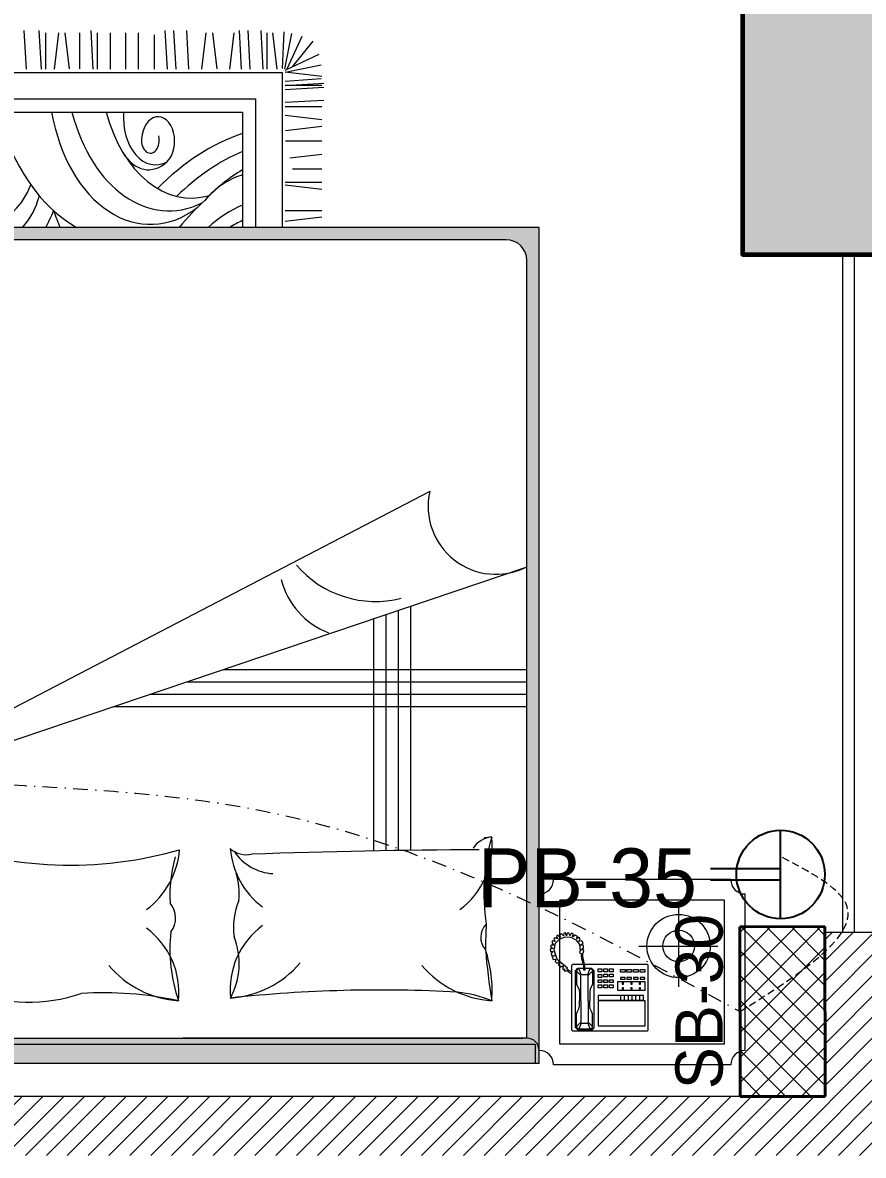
# Model space of a CAD drawing. Header units: inches. Extents: x 109699 to 44449955, y -10987 to 15824140.
# Drawn here: x 199350 to 199421.3, y -3763.8 to -3667.8 of the extents above; entities that cross this region are included whole.
import ezdxf

# ---------------------------------------------------------------- set-up
doc = ezdxf.new("R2010")
doc.units = ezdxf.units.IN
doc.header["$LTSCALE"] = 5
doc.header["$MEASUREMENT"] = 0
doc.linetypes.add('DASHDOT', pattern=[1, 0.5, -0.25, 0, -0.25])
doc.linetypes.add('DASHED2', pattern=[0.375, 0.25, -0.125])
doc.layers.get('0').update_dxf_attribs({"color": 123})
for name, color, linetype, lineweight in [('@NORMAL', 7, 'Continuous', 5), ('AC In', 244, 'DASHED2', 30), ('cloumn', 253, 'Continuous', 60), ('E-Con-Point', 5, 'DASHED2', 13), ('E-PB-Socket-5A', 203, 'Continuous', 13), ('E-SB-Switch-Board', 106, 'Continuous', 18), ('glass', 140, 'Continuous', 18), ('ha', 252, 'Continuous', 5), ('SB', 1, 'DASHDOT', 20), ('WALL-1', 8, 'Continuous', 9)]:
    doc.layers.add(name, color=color, linetype=linetype, lineweight=lineweight)
doc.layers.add('FURNITUR', color=7, linetype='Continuous', lineweight=5, true_color=0xe8e8e8)
doc.styles.get("Standard").update_dxf_attribs({"font": 'times.ttf'})

# ---------------------------------------------------------------- blocks, each defined once
blk = doc.blocks.new('coloumn-01')
at = {"layer": 'ha'}
h = blk.add_hatch(dxfattribs=at)
h.set_pattern_fill('AR-CONC', color=256, scale=0.5)
h.set_pattern_definition([(49.99999999999999, (0, 0), (3.586300913003767, -0.3137606749129755), [0.375, -4.125]), (355, (0, 0), (-0.693756668065, 3.760960668500059), [0.3, -3.3]), (100.45144446, (0.298858405, -0.02614672), (2.89254423363556, 3.447199954843147), [0.3187009599999999, -3.505710559999999]), (46.18420000000001, (0, 1), (5.336206653357862, -0.8275964039653827), [0.5625, -6.1875]), (96.63563549, (0.444683725, 0.931033465), (4.673309728371142, 4.870593003872752), [0.47805171, -5.258568799999999]), (351.1841639899999, (0, 1), (4.673309725273866, 4.870593001349951), [0.45, -4.950000005]), (21, (0.5, 0.75), (2.984535260592308, -2.013094453326694), [0.375, -4.125]), (326.0000000000001, (0.5, 0.75), (1.216576659607909, 3.625750225234265), [0.3, -3.3]), (71.45144474, (0.74871127, 0.58224213), (4.201111883649856, 1.612655764031769), [0.31870095, -3.50571056]), (37.50000000000001, (0, 0), (0.06079927658645334, 1.664469269156557), [0, -3.26, 0, -3.35, 0, -3.3125]), (7.499999999999999, (0, 0), (1.315347687210743, 1.972058559411801), [0, -1.91, 0, -3.185, 0, -1.2625]), (327.5, (-1.115, 0), (2.669112180862045, -0.1127743586718988), [0, -1.25, 0, -3.9, 0, -5.175]), (317.5, (-1.615, 0), (2.915930846711931, 0.5005249116615886), [0, -1.625, 0, -2.59, 0, -3.675])])
h.paths.add_polyline_path([(32128.44739975178, -2546319.049243456), (32092.44739975178, -2546319.049243456), (32092.44739975178, -2546331.049243456), (32128.44739975178, -2546331.049243456)])
h.paths.add_polyline_path([(32128.44739975189, -2546617.132962178), (32098.44739975189, -2546617.132962178), (32098.44739975189, -2546629.132962178), (32128.44739975189, -2546629.132962178)])
h.paths.add_polyline_path([(31978.51966727065, -2546605.132962178), (31966.51966727065, -2546605.132962178), (31966.51966727065, -2546635.132962178), (31978.51966727065, -2546635.132962178)])
h.paths.add_polyline_path([(31821.20333333506, -2546605.132962178), (31809.20333333506, -2546605.132962178), (31809.20333333506, -2546635.132962178), (31821.20333333506, -2546635.132962178)])
h.paths.add_polyline_path([(31689.20328743063, -2546611.133238418), (31677.20328743063, -2546611.133238418), (31677.20328743063, -2546635.133238418), (31689.20328743063, -2546635.133238418)])
h.paths.add_polyline_path([(31417.20347832461, -2546611.132962178), (31405.20347832461, -2546611.132962178), (31405.20347832461, -2546635.132962178), (31417.20347832461, -2546635.132962178)])
h.paths.add_polyline_path([(31435.20347912709, -2546415.348983645), (31405.20347912709, -2546415.348983645), (31405.20347912709, -2546427.348983645), (31435.20347912709, -2546427.348983645)])
h.paths.add_polyline_path([(31633.74647668525, -2546415.348983645), (31603.74647668525, -2546415.348983645), (31603.74647668525, -2546427.348983645), (31633.74647668525, -2546427.348983645)])
h.paths.add_polyline_path([(31821.20245073218, -2546319.049243455), (31809.20245073218, -2546319.049243455), (31809.20245073218, -2546349.049243455), (31821.20245073218, -2546349.049243455)])
h.paths.add_polyline_path([(31996.51966727068, -2546319.049243455), (31966.51966727068, -2546319.049243455), (31966.51966727068, -2546331.049243455), (31996.51966727068, -2546331.049243455)])
h.paths.add_polyline_path([(31581.74648750067, -2546291.049243452), (31541.74648750067, -2546291.049243452), (31541.74648750067, -2546301.049243452), (31581.74648750067, -2546301.049243452)])
h.paths.add_polyline_path([(31485.74647668505, -2546261.049243452), (31475.74647668505, -2546261.049243452), (31475.74647668505, -2546301.049243452), (31485.74647668505, -2546301.049243452)])
h.paths.add_polyline_path([(31581.74648750064, -2546206.049278549), (31521.74648750064, -2546206.049278549), (31521.74648750064, -2546216.049243455), (31581.74648750064, -2546216.049243455)])
h.paths.add_polyline_path([(31435.20347595899, -2546206.049243455), (31405.20347595899, -2546206.049243455), (31405.20347595899, -2546218.049243455), (31435.20347595899, -2546218.049243455)])
h.paths.add_polyline_path([(31435.20347912709, -2546094.049243455), (31405.20347912709, -2546094.049243455), (31405.20347912709, -2546106.049243455), (31435.20347912709, -2546106.049243455)])
h.paths.add_polyline_path([(31583.74647668522, -2546094.049243455), (31547.74647668522, -2546094.049243455), (31547.74647668522, -2546106.049243455), (31583.74647668522, -2546106.049243455)])
h.paths.add_polyline_path([(31775.41359277777, -2546094.049243455), (31763.41359277777, -2546094.049243455), (31763.41359277777, -2546124.049243455), (31775.41359277777, -2546124.049243455)])
h.paths.add_polyline_path([(32059.80123907101, -2546094.049243455), (32047.80123907101, -2546094.049243455), (32047.80123907101, -2546124.049243455), (32059.80123907101, -2546124.049243455)])
h.paths.add_polyline_path([(32058.06771510976, -2545913.633020405), (32028.06771510976, -2545913.633020405), (32028.06771510976, -2545925.633020405), (32058.06771510976, -2545925.633020405)])
h.paths.add_polyline_path([(32048.06771510973, -2545722.712815279), (32036.06771510973, -2545722.712815279), (32036.06771510973, -2545746.712815279), (32048.06771510973, -2545746.712815279)])
h.paths.add_polyline_path([(31799.41359277774, -2545913.633020405), (31763.41359277774, -2545913.633020405), (31763.41359277774, -2545925.633020405), (31799.41359277774, -2545925.633020405)])
h.paths.add_polyline_path([(31591.53986684192, -2545945.049243456), (31561.31223659915, -2545945.049243456), (31561.31223659915, -2545957.049243456), (31591.53986684192, -2545957.049243456)])
h.paths.add_polyline_path([(31435.20347912709, -2545945.049243456), (31405.20347912709, -2545945.049243456), (31405.20347912709, -2545957.049243456), (31435.20347912709, -2545957.049243456)])
h.paths.add_polyline_path([(31429.2035252499, -2545715.383477275), (31405.2035252499, -2545715.383477275), (31405.2035252499, -2545727.383477275), (31429.2035252499, -2545727.383477275)])
h.paths.add_polyline_path([(31605.53986684192, -2545715.383237123), (31581.53986684192, -2545715.383237123), (31581.53986684192, -2545727.383237123), (31605.53986684192, -2545727.383237123)])
h.paths.add_polyline_path([(31775.41359277774, -2545711.610186095), (31763.41359277774, -2545711.610186095), (31763.41359277774, -2545735.610186095), (31775.41359277774, -2545735.610186095)])
at = {"layer": 'cloumn', "elevation": -16.60275421580149}
blk.add_lwpolyline([(32059.80123907101, -2546124.049243455), (32059.80123907101, -2546094.049243455), (32047.80123907101, -2546094.049243455), (32047.80123907101, -2546124.049243455)], close=True, dxfattribs=at)
blk = doc.blocks.new('vfdcx')
at = {"layer": 'FURNITUR', "lineweight": 0}
for points in [[(104135.0060097724, -19120.26887350804), (104970.0060097716, -19120.26887350804, 0.4142137440382407), (105000.0060097716, -19090.26885490074), (105000.0060097704, -19090.26887350193), (105000.0060097704, -19058.46706700833), (104983.8676956173, -19058.46706700833), (104983.8676956173, -19105.34206700833), (103280.0060097765, -19105.34206700833), (103280.0060097765, -19058.46706700833), (103270.0060097745, -19058.46706700833), (103270.0060097745, -19090.26887350193, 0.4142145040311273), (103300.0061062251, -19120.26887350178), (103300.0060097733, -19120.26887350804)], [(103280.0060097765, -19058.46706700833), (103280.0060097765, -19105.34206700833), (104983.8676956173, -19105.34206700833), (104983.8676956173, -19058.46706700833)]]:
    blk.add_hatch(color=256, dxfattribs=at).paths.add_polyline_path(points)
at = {"layer": 'FURNITUR'}
blk.add_hatch(color=256, dxfattribs=at).paths.add_polyline_path([(103350.0060097762, -21058.46706700833, -0.4142135623901436), (103300.0060097733, -21008.46706700833), (103300.0060097733, -19120.26887350193, -0.4142135623730951), (103270.0060097733, -19090.26887350193), (103270.0060097733, -19470.26887349553), (103270.0060097745, -21088.46706700716), (105000.0060097704, -21088.46706700716), (105000.0060097704, -19470.94256263169, 5.403727467161091e-05), (104999.998444552, -19470.94256181408), (104999.998444552, -19090.94256181307, -0.4076509114471731), (104970.0060097716, -19120.26887350193), (104970.0060097716, -19700.18891725242), (104974.8149614137, -19698.56576437598), (104970.0060097716, -19701.06727675785), (104970.0060097716, -21008.46706700542, -0.4142135623901436), (104920.0060097716, -21058.46706700833)])
for p, q in [((102805.0060097768, -19055.26887350193), (103235.0060097771, -19055.26887350193)), ((103270.0060097745, -19058.46706700833), (103270.0060097745, -21088.46706700716)), ((103280.0060097765, -19105.34206700833), (103280.0060097765, -19058.46706700833)), ((102770.0060097733, -19090.26887349815), (102770.0060097733, -19470.26887349553)), ((102820.0060097762, -19105.26887349757), (103220.0060097777, -19105.26887349757)), ((102820.0060097762, -19105.26887349757), (102820.0060097762, -19455.26887349611)), ((103220.0060097777, -19105.26887349757), (103220.0060097777, -19455.26887349611)), ((103270.0060097733, -19090.26887349815), (103270.0060097733, -19470.26887349553)), ((103007.7345300189, -19137.32844558895), (103005.4485300235, -19139.61444559159)), ((103007.7345300189, -19137.32844558895), (103188.3285300238, -19137.32844558895)), ((103188.3285300238, -19137.32844558895), (103190.6145300192, -19139.61444559159)), ((103300.0060097733, -19120.26887350804), (103300.0060097733, -21008.46706700542)), ((104970.0060097716, -19120.26887350804), (104135.0060097724, -19120.26887350804)), ((103005.4485300235, -19139.61444559159), (103005.4485300235, -19297.34844559194)), ((103012.3065300242, -19149.90144558893), (103012.3065300242, -19210.48044559344)), ((103126.606530018, -19149.90144558893), (103012.3065300242, -19149.90144558893)), ((103126.606530018, -19210.48044559344), (103126.606530018, -19149.90144558893)), ((103136.8935300226, -19146.47244559224), (103141.4655300206, -19140.75744559291)), ((103136.8935300226, -19284.77544559196), (103136.8935300226, -19146.47244559224)), ((103141.4655300206, -19144.1864455896), (103140.3225300193, -19148.75844558761)), ((103140.3225300193, -19148.75844558761), (103140.3225300193, -19179.61944558688)), ((103140.3225300193, -19148.75844558761), (103150.6095300239, -19159.04544559222)), ((103141.4655300206, -19140.75744559291), (103175.7555300238, -19140.75744559291)), ((103146.0375300186, -19141.90044558696), (103141.4655300206, -19144.1864455896)), ((103146.0375300186, -19141.90044558696), (103173.4695300212, -19141.90044558696)), ((103151.7525300179, -19156.75944558957), (103146.0375300186, -19141.90044558696)), ((103150.6095300239, -19159.04544559222), (103151.7525300179, -19156.75944558957)), ((103150.6095300239, -19210.48044559344), (103150.6095300239, -19159.04544559222)), ((103167.7545300219, -19156.75944558957), (103151.7525300179, -19156.75944558957)), ((103167.7545300219, -19156.75944558957), (103173.4695300212, -19141.90044558696)), ((103168.8975300232, -19159.04544559222), (103167.7545300219, -19156.75944558957)), ((103179.1845300205, -19148.75844558761), (103168.8975300232, -19159.04544559222)), ((103168.8975300232, -19210.48044559344), (103168.8975300232, -19159.04544559222)), ((103173.4695300212, -19141.90044558696), (103178.0415300192, -19144.1864455896)), ((103175.7555300238, -19140.75744559291), (103181.4705300232, -19146.47244559224)), ((103178.0415300192, -19144.1864455896), (103179.1845300205, -19148.75844558761)), ((103179.1845300205, -19148.75844558761), (103179.1845300205, -19179.61944558688)), ((103181.4705300232, -19146.47244559224), (103181.4705300232, -19283.63244559064)), ((103190.6145300192, -19139.61444559159), (103190.6145300192, -19297.34844559194)), ((103140.3225300193, -19179.61944558688), (103142.6085300219, -19185.33444559349)), ((103142.6085300219, -19185.33444559349), (103146.0375300186, -19191.04944559281)), ((103146.0375300186, -19191.04944559281), (103147.1805300199, -19199.05044558751)), ((103173.4695300212, -19191.04944559281), (103172.3265300199, -19199.05044558751)), ((103176.8985300179, -19185.33444559349), (103173.4695300212, -19191.04944559281)), ((103179.1845300205, -19179.61944558688), (103176.8985300179, -19185.33444559349)), ((103012.3065300242, -19210.48044559344), (103126.606530018, -19210.48044559344)), ((103016.8785300222, -19212.7664455888), (103016.8785300222, -19224.19644558745)), ((103126.606530018, -19212.7664455888), (103016.8785300222, -19212.7664455888)), ((103026.0225300182, -19212.7664455888), (103026.0225300182, -19224.19644558745)), ((103035.1665300215, -19212.7664455888), (103035.1665300215, -19224.19644558745)), ((103044.3105300175, -19212.7664455888), (103044.3105300175, -19224.19644558745)), ((103053.4545300208, -19212.7664455888), (103053.4545300208, -19224.19644558745)), ((103062.5985300241, -19212.7664455888), (103062.5985300241, -19224.19644558745)), ((103071.7425300201, -19212.7664455888), (103071.7425300201, -19224.19644558745)), ((103126.606530018, -19224.19644558745), (103126.606530018, -19212.7664455888)), ((103147.1805300199, -19199.05044558751), (103147.1805300199, -19210.48044559344)), ((103147.1805300199, -19232.19744558942), (103147.1805300199, -19210.48044559344)), ((103150.6095300239, -19210.48044559344), (103150.6095300239, -19272.20244559199)), ((103168.8975300232, -19210.48044559344), (103168.8975300232, -19272.20244559199)), ((103172.3265300199, -19199.05044558751), (103172.3265300199, -19210.48044559344)), ((103172.3265300199, -19232.19744558942), (103172.3265300199, -19210.48044559344)), ((102931.4553847567, -19442.73764256576), (102931.4553847567, -19244.61869142207)), ((103012.3065300242, -19236.76944558743), (103012.3065300242, -19257.34344558937)), ((103079.7435300221, -19236.76944558743), (103012.3065300242, -19236.76944558743)), ((103016.8785300222, -19224.19644558745), (103126.606530018, -19224.19644558745)), ((103023.7365300228, -19239.05544559007), (103023.7365300228, -19242.48444558676)), ((103027.1655300195, -19239.05544559007), (103023.7365300228, -19239.05544559007)), ((103023.7365300228, -19242.48444558676), (103027.1655300195, -19242.48444558676)), ((103027.1655300195, -19242.48444558676), (103027.1655300195, -19239.05544559007)), ((103047.7395300215, -19239.05544559007), (103044.3105300175, -19239.05544559007)), ((103044.3105300175, -19239.05544559007), (103044.3105300175, -19242.48444558676)), ((103044.3105300175, -19242.48444558676), (103047.7395300215, -19242.48444558676)), ((103047.7395300215, -19242.48444558676), (103047.7395300215, -19239.05544559007)), ((103068.3135300234, -19239.05544559007), (103064.8845300194, -19239.05544559007)), ((103064.8845300194, -19239.05544559007), (103064.8845300194, -19242.48444558676)), ((103064.8845300194, -19242.48444558676), (103068.3135300234, -19242.48444558676)), ((103068.3135300234, -19242.48444558676), (103068.3135300234, -19239.05544559007)), ((103079.7435300221, -19257.34344558937), (103079.7435300221, -19236.76944558743)), ((103090.0305300194, -19249.3424455874), (103090.0305300194, -19242.48444558676)), ((103090.0305300194, -19242.48444558676), (103099.1745300227, -19242.48444558676)), ((103099.1745300227, -19242.48444558676), (103099.1745300227, -19249.3424455874)), ((103103.7465300207, -19242.48444558676), (103112.890530024, -19242.48444558676)), ((103103.7465300207, -19249.3424455874), (103103.7465300207, -19242.48444558676)), ((103112.890530024, -19242.48444558676), (103112.890530024, -19249.3424455874)), ((103117.462530022, -19249.3424455874), (103117.462530022, -19242.48444558676)), ((103117.462530022, -19242.48444558676), (103126.606530018, -19242.48444558676)), ((103126.606530018, -19242.48444558676), (103126.606530018, -19249.3424455874)), ((103140.3225300193, -19251.62844559005), (103142.6085300219, -19245.91344559072)), ((103142.6085300219, -19245.91344559072), (103146.0375300186, -19240.19844559139)), ((103146.0375300186, -19240.19844559139), (103147.1805300199, -19232.19744558942)), ((103173.4695300212, -19240.19844559139), (103172.3265300199, -19232.19744558942)), ((103176.8985300179, -19245.91344559072), (103173.4695300212, -19240.19844559139)), ((103179.1845300205, -19251.62844559005), (103176.8985300179, -19245.91344559072)), ((103012.3065300242, -19257.34344558937), (103079.7435300221, -19257.34344558937)), ((103013.4495300182, -19263.0584455887), (103013.4495300182, -19267.63044558671)), ((103024.8795300241, -19263.0584455887), (103013.4495300182, -19263.0584455887)), ((103013.4495300182, -19267.63044558671), (103024.8795300241, -19267.63044558671)), ((103023.7365300228, -19251.62844559005), (103023.7365300228, -19255.05744558673)), ((103027.1655300195, -19251.62844559005), (103023.7365300228, -19251.62844559005)), ((103023.7365300228, -19255.05744558673), (103027.1655300195, -19255.05744558673)), ((103024.8795300241, -19267.63044558671), (103024.8795300241, -19263.0584455887)), ((103027.1655300195, -19255.05744558673), (103027.1655300195, -19251.62844559005)), ((103029.4515300222, -19263.0584455887), (103029.4515300222, -19267.63044558671)), ((103040.8815300208, -19263.0584455887), (103029.4515300222, -19263.0584455887)), ((103029.4515300222, -19267.63044558671), (103040.8815300208, -19267.63044558671)), ((103040.8815300208, -19267.63044558671), (103040.8815300208, -19263.0584455887)), ((103047.7395300215, -19251.62844559005), (103044.3105300175, -19251.62844559005)), ((103044.3105300175, -19251.62844559005), (103044.3105300175, -19255.05744558673)), ((103044.3105300175, -19255.05744558673), (103047.7395300215, -19255.05744558673)), ((103045.4535300188, -19263.0584455887), (103045.4535300188, -19267.63044558671)), ((103056.8835300175, -19263.0584455887), (103045.4535300188, -19263.0584455887)), ((103045.4535300188, -19267.63044558671), (103056.8835300175, -19267.63044558671)), ((103047.7395300215, -19255.05744558673), (103047.7395300215, -19251.62844559005)), ((103056.8835300175, -19267.63044558671), (103056.8835300175, -19263.0584455887)), ((103072.8855300214, -19263.0584455887), (103061.4555300228, -19263.0584455887)), ((103061.4555300228, -19263.0584455887), (103061.4555300228, -19267.63044558671)), ((103061.4555300228, -19267.63044558671), (103072.8855300214, -19267.63044558671)), ((103068.3135300234, -19251.62844559005), (103064.8845300194, -19251.62844559005)), ((103064.8845300194, -19251.62844559005), (103064.8845300194, -19255.05744558673)), ((103064.8845300194, -19255.05744558673), (103068.3135300234, -19255.05744558673)), ((103068.3135300234, -19255.05744558673), (103068.3135300234, -19251.62844559005)), ((103072.8855300214, -19267.63044558671), (103072.8855300214, -19263.0584455887)), ((103099.1745300227, -19249.3424455874), (103090.0305300194, -19249.3424455874)), ((103090.0305300194, -19261.91544558738), (103090.0305300194, -19255.05744558673)), ((103090.0305300194, -19255.05744558673), (103099.1745300227, -19255.05744558673)), ((103099.1745300227, -19261.91544558738), (103090.0305300194, -19261.91544558738)), ((103090.0305300194, -19275.63144558867), (103090.0305300194, -19268.77344558803)), ((103090.0305300194, -19268.77344558803), (103099.1745300227, -19268.77344558803)), ((103099.1745300227, -19275.63144558867), (103090.0305300194, -19275.63144558867)), ((103099.1745300227, -19255.05744558673), (103099.1745300227, -19261.91544558738)), ((103099.1745300227, -19268.77344558803), (103099.1745300227, -19275.63144558867)), ((103112.890530024, -19249.3424455874), (103103.7465300207, -19249.3424455874)), ((103103.7465300207, -19261.91544558738), (103103.7465300207, -19255.05744558673)), ((103103.7465300207, -19255.05744558673), (103112.890530024, -19255.05744558673)), ((103112.890530024, -19261.91544558738), (103103.7465300207, -19261.91544558738)), ((103103.7465300207, -19268.77344558803), (103112.890530024, -19268.77344558803)), ((103103.7465300207, -19275.63144558867), (103103.7465300207, -19268.77344558803)), ((103112.890530024, -19275.63144558867), (103103.7465300207, -19275.63144558867)), ((103112.890530024, -19255.05744558673), (103112.890530024, -19261.91544558738)), ((103112.890530024, -19268.77344558803), (103112.890530024, -19275.63144558867)), ((103126.606530018, -19249.3424455874), (103117.462530022, -19249.3424455874)), ((103117.462530022, -19261.91544558738), (103117.462530022, -19255.05744558673)), ((103117.462530022, -19255.05744558673), (103126.606530018, -19255.05744558673)), ((103126.606530018, -19261.91544558738), (103117.462530022, -19261.91544558738)), ((103117.462530022, -19267.63044558671), (103126.606530018, -19267.63044558671)), ((103117.462530022, -19274.48844558735), (103117.462530022, -19267.63044558671)), ((103126.606530018, -19274.48844558735), (103117.462530022, -19274.48844558735)), ((103126.606530018, -19255.05744558673), (103126.606530018, -19261.91544558738)), ((103126.606530018, -19267.63044558671), (103126.606530018, -19274.48844558735)), ((103140.3225300193, -19282.48944558932), (103140.3225300193, -19251.62844559005)), ((103140.3225300193, -19282.48944558932), (103150.6095300239, -19272.20244559199)), ((103151.7525300179, -19274.48844558735), (103146.0375300186, -19289.34744558997)), ((103150.6095300239, -19272.20244559199), (103151.7525300179, -19274.48844558735)), ((103167.7545300219, -19274.48844558735), (103151.7525300179, -19274.48844558735)), ((103168.8975300232, -19272.20244559199), (103167.7545300219, -19274.48844558735)), ((103167.7545300219, -19274.48844558735), (103173.4695300212, -19289.34744558997)), ((103179.1845300205, -19282.48944558932), (103168.8975300232, -19272.20244559199)), ((103179.1845300205, -19282.48944558932), (103179.1845300205, -19251.62844559005)), ((103005.4485300235, -19297.34844559194), (103007.7345300189, -19299.6344455873)), ((103159.6959362097, -19299.6344455873), (103007.7345300189, -19299.6344455873)), ((103013.4495300182, -19280.20344558668), (103024.8795300241, -19280.20344558668)), ((103013.4495300182, -19287.06144558733), (103013.4495300182, -19280.20344558668)), ((103024.8795300241, -19287.06144558733), (103013.4495300182, -19287.06144558733)), ((103024.8795300241, -19280.20344558668), (103024.8795300241, -19287.06144558733)), ((103029.4515300222, -19287.06144558733), (103029.4515300222, -19280.20344558668)), ((103029.4515300222, -19280.20344558668), (103040.8815300208, -19280.20344558668)), ((103040.8815300208, -19287.06144558733), (103029.4515300222, -19287.06144558733)), ((103040.8815300208, -19280.20344558668), (103040.8815300208, -19287.06144558733)), ((103045.4535300188, -19280.20344558668), (103056.8835300175, -19280.20344558668)), ((103045.4535300188, -19287.06144558733), (103045.4535300188, -19280.20344558668)), ((103056.8835300175, -19287.06144558733), (103045.4535300188, -19287.06144558733)), ((103056.8835300175, -19280.20344558668), (103056.8835300175, -19287.06144558733)), ((103061.4555300228, -19287.06144558733), (103061.4555300228, -19280.20344558668)), ((103061.4555300228, -19280.20344558668), (103072.8855300214, -19280.20344558668)), ((103072.8855300214, -19287.06144558733), (103061.4555300228, -19287.06144558733)), ((103072.8855300214, -19280.20344558668), (103072.8855300214, -19287.06144558733)), ((103090.0305300194, -19288.20444558865), (103090.0305300194, -19281.346445588)), ((103090.0305300194, -19281.346445588), (103099.1745300227, -19281.346445588)), ((103099.1745300227, -19288.20444558865), (103090.0305300194, -19288.20444558865)), ((103099.1745300227, -19281.346445588), (103099.1745300227, -19288.20444558865)), ((103103.7465300207, -19288.20444558865), (103103.7465300207, -19281.346445588)), ((103103.7465300207, -19281.346445588), (103112.890530024, -19281.346445588)), ((103112.890530024, -19288.20444558865), (103103.7465300207, -19288.20444558865)), ((103112.890530024, -19281.346445588), (103112.890530024, -19288.20444558865)), ((103117.462530022, -19281.346445588), (103126.606530018, -19281.346445588)), ((103117.462530022, -19288.20444558865), (103117.462530022, -19281.346445588)), ((103126.606530018, -19288.20444558865), (103117.462530022, -19288.20444558865)), ((103126.606530018, -19281.346445588), (103126.606530018, -19288.20444558865)), ((103142.6085300219, -19290.49044559129), (103136.8935300226, -19284.77544559196)), ((103141.4655300206, -19287.06144558733), (103140.3225300193, -19282.48944558932)), ((103146.0375300186, -19289.34744558997), (103141.4655300206, -19287.06144558733)), ((103158.6846558304, -19290.49044559129), (103142.6085300219, -19290.49044559129)), ((103146.0375300186, -19289.34744558997), (103158.6661243811, -19289.34744558997)), ((103162.0395300226, -19285.91844559328), (103158.6105300186, -19285.91844559328)), ((103158.6105300186, -19285.91844559328), (103158.7703406286, -19295.77539139923)), ((103158.7703406286, -19295.77539139923), (103161.5460989953, -19307.34826644535)), ((103162.7026649177, -19295.08101934103), (103162.0395300226, -19285.91844559328)), ((103162.2877015062, -19289.34744558997), (103173.4695300212, -19289.34744558997)), ((103175.7555300238, -19290.49044559129), (103162.370425339, -19290.49044559129)), ((103164.3218573546, -19302.48765886559), (103162.7026649177, -19295.08101934103)), ((103188.3285300238, -19299.6344455873), (103163.6981060102, -19299.6344455873)), ((103167.097615714, -19313.36616184622), (103164.3218573546, -19302.48765886559)), ((103173.4695300212, -19289.34744558997), (103178.0415300192, -19287.06144558733)), ((103181.4705300232, -19283.63244559064), (103175.7555300238, -19290.49044559129)), ((103178.0415300192, -19287.06144558733), (103179.1845300205, -19282.48944558932)), ((103190.6145300192, -19297.34844559194), (103188.3285300238, -19299.6344455873)), ((103197.4746078223, -19279.3254785624), (103190.6145300192, -19276.77444559)), ((103190.6145300192, -19281.346445588), (103195.6626538914, -19282.75019271446)), ((103195.6626538914, -19282.75019271446), (103200.2932017741, -19286.37636035042)), ((103200.6958579397, -19282.54873921601), (103197.4746078223, -19279.3254785624)), ((103200.2932017741, -19286.37636035042), (103201.5011710565, -19287.98799068086)), ((103203.1117957187, -19284.76473002725), (103200.6958579397, -19282.54873921601)), ((103201.5011710565, -19287.98799068086), (103203.9171088428, -19287.78653600371)), ((103203.9171088428, -19287.78653600371), (103201.5011710565, -19290.2039814921)), ((103201.5011710565, -19290.2039814921), (103210.7622660289, -19298.46358542769)), ((103207.3396874358, -19283.15309970408), (103203.1117957187, -19284.76473002725)), ((103209.3529690566, -19285.16763820285), (103207.3396874358, -19283.15309970408)), ((103207.7423436014, -19288.59235116166), (103209.3529690566, -19285.16763820285)), ((103210.5609375532, -19286.37636035042), (103207.7423436014, -19288.59235116166)), ((103213.5808599807, -19289.59961981805), (103210.5609375532, -19286.37636035042)), ((103210.7622660289, -19298.46358542769), (103225.8618773732, -19311.35662567017)), ((103211.1649221944, -19296.24759461645), (103213.5808599807, -19289.59961981805)), ((103217.406095525, -19293.02433397011), (103211.1649221944, -19296.24759461645)), ((103222.6406272559, -19298.06067725936), (103217.406095525, -19293.02433397011)), ((103221.4326579734, -19305.31301253855), (103222.6406272559, -19298.06067725936)), ((103226.6671904973, -19302.08975307092), (103221.4326579734, -19305.31301253855)), ((103231.0964098971, -19306.72318937055), (103226.6671904973, -19302.08975307092)), ((103161.5460989953, -19307.34826644535), (103164.3218573546, -19318.22676943325)), ((103162.2400384105, -19328.17944195036), (103161.777411896, -19333.73442158832)), ((103164.7844838618, -19325.63340895782), (103162.2400384105, -19328.17944195036)), ((103164.3218573546, -19318.22676943325), (103164.0905444539, -19324.24466377911)), ((103164.0905444539, -19324.24466377911), (103164.7844838618, -19325.63340895782)), ((103167.7915551292, -19318.92114149146), (103167.097615714, -19313.36616184622)), ((103167.5602422285, -19324.93903689233), (103167.7915551292, -19318.92114149146)), ((103171.7238801167, -19327.94798354503), (103167.5602422285, -19324.93903689233)), ((103170.798627095, -19333.27150688042), (103171.7238801167, -19327.94798354503)), ((103226.0824821234, -19311.74595932449), (103233.7158177935, -19333.50296423801)), ((103229.2844567593, -19311.75953265979), (103231.0964098971, -19306.72318937055)), ((103236.2602632521, -19311.05158621127), (103229.3208669973, -19311.74595932449)), ((103231.6339988494, -19320.54134402047), (103238.3420814978, -19317.99531102793)), ((103239.0360216115, -19320.30988666289), (103231.6339988494, -19320.54134402047)), ((103235.7976367377, -19330.26255917999), (103240.6552140484, -19325.63340895782)), ((103242.0430928788, -19330.26255917999), (103235.7976367377, -19330.26255917999)), ((103238.3420814978, -19317.99531102793), (103236.2602632521, -19311.05158621127)), ((103240.6552140484, -19325.63340895782), (103239.0360216115, -19320.30988666289)), ((103243.1996588013, -19336.04899617554), (103242.0430928788, -19330.26255917999)), ((103028.3001283866, -19343.89893916158), (102836.22484451, -19343.89893916158)), ((103161.777411896, -19333.73442158832), (103168.4854952502, -19334.89170940944)), ((103168.4854952502, -19334.89170940944), (103162.0087255025, -19338.82648652566)), ((103162.0087255025, -19338.82648652566), (103162.471352017, -19345.07583928412)), ((103162.471352017, -19345.07583928412), (103169.8733740806, -19345.77021134233)), ((103169.8733740806, -19345.77021134233), (103163.3966043329, -19350.86227627967)), ((103163.3966043329, -19350.86227627967), (103166.4036762988, -19356.18579962234)), ((103166.4036762988, -19356.18579962234), (103173.3430718552, -19354.79705444364)), ((103173.3430718552, -19354.79705444364), (103170.1046876871, -19361.27786455241)), ((103171.9551930247, -19347.85332962697), (103170.798627095, -19333.27150688042)), ((103180.7450946173, -19358.96328891745), (103171.9551930247, -19347.85332962697)), ((103230.4774329197, -19350.86227627967), (103220.2996517982, -19360.81494879677)), ((103233.7158177935, -19333.50296423801), (103230.4774329197, -19350.86227627967)), ((103230.9400594342, -19354.79705444364), (103237.6481420826, -19356.88017168055)), ((103234.178444308, -19361.0464072021), (103230.9400594342, -19354.79705444364)), ((103239.498648126, -19352.2510214511), (103233.9471307015, -19346.00166869992)), ((103233.9471307015, -19346.00166869992), (103241.1178398571, -19346.23312710524)), ((103236.0289496457, -19338.13211446746), (103243.1996588013, -19336.04899617554)), ((103242.0430928788, -19341.60397687579), (103236.0289496457, -19338.13211446746)), ((103237.6481420826, -19356.88017168055), (103239.498648126, -19352.2510214511)), ((103241.1178398571, -19346.23312710524), (103242.0430928788, -19341.60397687579)), ((103170.1046876871, -19361.27786455241), (103173.5743854616, -19365.44409902622)), ((103173.5743854616, -19365.44409902622), (103178.8945892796, -19361.50932190999)), ((103178.8945892796, -19361.50932190999), (103177.9693362579, -19367.75867466845)), ((103177.9693362579, -19367.75867466845), (103182.3642870542, -19370.53616396357)), ((103193.0046939916, -19365.44409902622), (103180.7450946173, -19358.96328891745)), ((103182.3642870542, -19370.53616396357), (103187.9158037802, -19365.90701373412)), ((103187.9158037802, -19365.90701373412), (103187.2218643649, -19373.545111664)), ((103187.2218643649, -19373.545111664), (103192.0794416684, -19374.93385683543)), ((103192.0794416684, -19374.93385683543), (103195.0865129358, -19368.68450407697)), ((103206.8834865014, -19366.60138684734), (103193.0046939916, -19365.44409902622)), ((103195.0865129358, -19368.68450407697), (103197.8622712951, -19374.93385683543)), ((103197.8622712951, -19374.93385683543), (103201.7945962899, -19375.39677154332)), ((103201.7945962899, -19375.39677154332), (103203.4137880211, -19368.68450407697)), ((103203.4137880211, -19368.68450407697), (103205.9582334797, -19376.09114465654)), ((103205.9582334797, -19376.09114465654), (103210.353184276, -19374.93385683543)), ((103220.2996517982, -19360.81494879677), (103206.8834865014, -19366.60138684734)), ((103210.353184276, -19374.93385683543), (103210.5844978825, -19368.68450407697)), ((103210.5844978825, -19368.68450407697), (103215.9047009947, -19373.31365430642)), ((103215.9047009947, -19373.31365430642), (103219.605712383, -19371.4619944271)), ((103219.605712383, -19371.4619944271), (103218.9117729678, -19364.51826961043)), ((103218.9117729678, -19364.51826961043), (103223.7693502713, -19370.53616396357)), ((103223.7693502713, -19370.53616396357), (103227.4703616596, -19367.29575890554)), ((103227.4703616596, -19367.29575890554), (103224.6946025945, -19361.0464072021)), ((103224.6946025945, -19361.0464072021), (103231.1713723349, -19363.82389649721)), ((103231.1713723349, -19363.82389649721), (103234.178444308, -19361.0464072021)), ((102820.0060097762, -19455.26887349611), (103220.0060097777, -19455.26887349611)), ((102805.0060097768, -19505.26887349902), (103235.0060097771, -19505.26887349902)), ((103581.4079172528, -19576.21627416812), (103581.4079172528, -20168.87880140859)), ((103611.4079172516, -19575.80347701297), (103611.4079172516, -20158.75297983586)), ((103641.4079172577, -19575.33726653639), (103641.4079172577, -20148.62715826313)), ((103671.4079172565, -19574.81763832185), (103671.4079172565, -20138.50133668313)), ((104974.8149614138, -19698.56576437598), (103301.1934122955, -20263.45887074569)), ((103535.4563226178, -20447.2889216937), (104974.8149614138, -19698.56576437598)), ((104303.5003445224, -19925.15283209797), (103300.0060097733, -19925.15283209797)), ((104214.6186677823, -19955.15283209681), (103300.0060097733, -19955.15283209681)), ((104125.7369910422, -19985.15283209564), (103300.0060097733, -19985.15283209564)), ((104036.8553142948, -20015.15283209448), (103300.0060097733, -20015.15283209448)), ((103350.0060097762, -21058.46706700833), (104920.0060097759, -21058.46706700833)), ((103270.0060097745, -21088.46706700716), (105000.0060097704, -21088.46706700716)), ((103894.035287511, -21464.56925796666), (103894.035287511, -21088.46706700716)), ((103958.0352875095, -21400.56925796818), (103958.0352875095, -21088.46706700716)), ((103990.0352875088, -21368.56925796893), (103990.0352875088, -21088.46706700716)), ((103886.3420231759, -21103.85434488273), (103797.4616070537, -21114.41374581192)), ((103886.3420231759, -21129.84802882567), (103797.6151866282, -21129.84802882567)), ((103886.3420231759, -21191.79039594166), (103797.4616070537, -21181.31057662105)), ((103886.3420231759, -21197.96008453124), (103797.6151866282, -21197.96008453124)), ((103868.3991277834, -21230.65344742064), (103797.6151866282, -21230.65344742064)), ((103875.3637692538, -21257.14113218566), (103797.4616070537, -21266.39626622056)), ((103885.6151866316, -21298.76550312621), (103797.6151866282, -21298.76550312621)), ((103885.6151866316, -21324.03527251301), (103797.4616070537, -21334.50832192613)), ((103886.3420231759, -21360.7078702422), (103797.4616070537, -21350.22805091432)), ((103886.3420231759, -21392.14055830381), (103792.2338786997, -21397.38046797139)), ((103886.3420231759, -21381.66073898321), (103797.4616070537, -21381.66073898321)), ((105407.7866653064, -21368.56925796893), (103990.0352875088, -21368.56925796893)), ((105439.7866653057, -21400.56925796818), (103958.0352875095, -21400.56925796818)), ((103886.3420231759, -21423.5732463727), (103792.2338786997, -21428.81315603301)), ((103886.3420231759, -21432.98270298111), (103792.2338786997, -21438.22261264142)), ((103886.3420231759, -21434.05306570059), (103797.4616070537, -21434.05306570059)), ((103886.3420231759, -21434.05306570059), (103797.4616070537, -21434.05306570059)), ((103886.3420231759, -21443.46252230172), (103798.6228916019, -21449.56373436582)), ((103886.3420231759, -21466.35151447992), (103797.4616070537, -21455.87169515203)), ((103886.3029552417, -21465.63625698911), (103799.108985881, -21483.07310163511)), ((103886.6185903429, -21469.95573065362), (103803.9703819272, -21508.81217712742)), ((103881.4157504862, -21473.02425570671), (103844.785439051, -21553.03813127977)), ((103886.8991788226, -21472.99092410832), (103870.4508834821, -21559.4400628048)), ((103892.6047211029, -21473.90807815974), (103889.1659294863, -21563.33810496436)), ((105503.7866653042, -21464.56925796666), (103894.035287511, -21464.56925796666)), ((103905.6260884285, -21472.26252230177), (103916.1059077564, -21561.14293842403)), ((103929.7246803584, -21472.26252230177), (103929.7246803584, -21561.14293842403)), ((103939.7412648945, -21472.26252230177), (103944.9811745548, -21566.37066677796)), ((103971.1739529634, -21472.26252230177), (103976.4138626237, -21566.37066677796)), ((103992.1335916119, -21472.26252230177), (103997.3735012722, -21566.37066677796)), ((104020.2799296425, -21472.26252230177), (104009.8001103219, -21561.14293842403)), ((104051.7193876189, -21472.98935884611), (104062.1924370393, -21561.14293842403)), ((104088.3919853481, -21472.26252230177), (104077.9121660275, -21561.14293842403)), ((104119.824673417, -21472.26252230177), (104125.0645830773, -21566.37066677796)), ((104151.2573614859, -21472.26252230177), (104156.4972711462, -21566.37066677796)), ((104172.2170001344, -21472.26252230177), (104177.4569097947, -21566.37066677796)), ((104203.6496882033, -21472.26252230177), (104203.6496882033, -21555.9152100701)), ((104242.0110702773, -21472.26252230177), (104242.0110702773, -21561.14293842403)), ((104273.4437583389, -21472.26252230177), (104273.4437583389, -21561.14293842403)), ((104310.1163560681, -21472.26252230177), (104310.1163560681, -21561.14293842403)), ((104341.549044137, -21472.26252230177), (104341.549044137, -21561.14293842403)), ((104352.0288634649, -21472.26252230177), (104357.2687731252, -21566.37066677796)), ((104384.3981003706, -21472.98935884611), (104384.3981003706, -21560.98935884949)), ((104409.6678697501, -21472.98935884611), (104420.1409191705, -21561.14293842403)), ((104446.3404674793, -21472.26252230177), (104435.8606481587, -21561.14293842403)), ((104467.2933362276, -21472.26252230177), (104467.2933362276, -21561.14293842403)), ((104477.7731555482, -21472.26252230177), (104483.0130652157, -21566.37066677796)), ((104514.4457532774, -21472.26252230177), (104519.6856629449, -21566.37066677796)), ((103868.6427402103, -21478.40694419721), (103818.5544000702, -21540.86463072746))]:
    blk.add_line(p, q, dxfattribs=at)
at = {"layer": 'FURNITUR', "lineweight": 0}
for p, q in [((103270.0060097745, -19058.46706700833), (105000.0060097704, -19058.46706700833)), ((103280.0060097765, -19058.46706700833), (104983.8676956173, -19058.46706700833)), ((104983.8676956173, -19105.34206700833), (103280.0060097765, -19105.34206700833)), ((103300.0060097733, -19120.26887350804), (104135.0060097724, -19120.26887350804)), ((104135.0060097724, -19120.26887350804), (103309.5818239275, -19120.26887350804))]:
    blk.add_line(p, q, dxfattribs=at)
at = {"layer": 'FURNITUR'}
for radius in [76.80000000000001, 38.40000000000001]:
    blk.add_circle((102931.4553847567, -19343.89893916158), radius, dxfattribs=at)
for centre, radius, start, end in [((102770.0060097733, -19055.26887350193), 35, 270, 0), ((103270.0060097733, -19055.26887350193), 35, 180, 270), ((103300.0060097733, -19090.26887350193), 30, 180, 270), ((103692.4761427912, -19236.20850800363), 308.4516537023845, 175.3048403511953, 198.6941858081766), ((101769.6840758257, -19472.28110323487), 1636.376012811697, 4.809846250895134, 9.189180033342527), ((103497.7910884231, -18938.56242108597), 294.8034295215505, 247.5178501818767, 264.2669618412397), ((103367.9166689221, -19455.32427137515), 244.964437246083, 40.41890181325098, 85.98709629319234), ((103656.2494994545, -15856.79572711671), 3380.322350080307, 266.8133656541502, 276.1602115173085), ((104036.1312257632, -19461.96302342434), 244.964437246083, 94.01290370680766, 139.581098186749), ((103825.6938826857, -19237.54002434872), 194.3203121079686, 306.5710975267796, 5.889976552969283), ((104174.7064444466, -19301.1867396359), 176.7342990056745, 151.7736398462286, 201.6982652259596), ((104338.500984119, -19230.90127229226), 194.3203121079686, 174.1100234470307, 233.4289024732204), ((103787.956766599, -19335.27491777351), 378.2611411277968, 353.4946932163668, 19.18669350323917), ((104326.9489401031, -18374.3403501154), 856.1328329234997, 257.7438271867633, 273.6284339950228), ((104128.0636410342, -19455.32427137515), 244.964437246083, 40.41890181325098, 85.98709629319234), ((104507.2617715163, -19595.45070231399), 387.7802015586639, 68.20259090672504, 108.9817016216305), ((103367.2300568255, -19365.02609752062), 44.61701382252853, 314.4735959585727, 42.17134071386355), ((101039.1050419971, -19289.33437421221), 2361.831884243083, 357.3905418689854, 358.8876448237095), ((103843.8382676872, -19388.57823421278), 168.1089103948723, 337.0169650368877, 7.536755917815992), ((104206.9474435306, -19411.75337949391), 54.71511327153296, 142.0832896934764, 220.9020047784361), ((102908.6281408567, -19471.88473045536), 495.5711040997754, 344.02430327079, 8.70709119508754), ((103578.3540120069, -19588.33970134002), 194.3203121079686, 126.5710975267796, 185.8899765529693), ((103825.6938826857, -19594.97845339648), 194.3203121079686, 4.31812691946217, 53.42890247322042), ((104345.8161635612, -19594.92184917473), 203.9744349773548, 127.1197479571522, 175.090046142942), ((104181.3383138401, -19469.4877443195), 183.3724281159091, 175.2232845678485, 196.230044385803), ((103836.3220744981, -19468.0377139972), 329.9049856050468, 343.7954346613251, 3.555411705381074), ((102770.0060097733, -19505.26887349902), 35, 0, 90), ((103270.0060097733, -19505.26887349902), 35, 90, 180), ((103908.5786014588, -19641.61918899628), 122.2580413779697, 33.62799355494753, 86.47437715754113), ((104407.469944123, -20503.46111283726), 963.1368133774697, 69.65065149803341, 105.9630721041312), ((103364.5044283807, -2722.442579508075), 16855.16938135782, 270.1739879135319, 272.0521389211873), ((103979.9632965482, -19625.94497740212), 60.32699298077914, 49.09905915079557, 101.37023039727), ((103381.6116570273, -19551.43331441069), 56.95171457819486, 273.4708538293442, 328.5411842832511), ((103367.9166689221, -19363.91670226441), 244.964437246083, 274.0129037068077, 278.3416580206644), ((103714.5218067785, -20279.23270419125), 187.1059655895897, 14.18630455558404, 69.12120717850536), ((103667.2779136538, -20433.00535180025), 252.6825242172202, 40.62903845160078, 104.3712272458915), ((103374.6159861589, -20411.07409152175), 164.8670002034185, 347.3108845251036, 116.4453669963143), ((103350.0060097762, -21008.46706700542), 50, 180, 270)]:
    blk.add_arc(centre, radius, start, end, dxfattribs=at)
for centre, major_axis, ratio, start_param, end_param in [((103881.8455982368, -20597.10515543121), (-3.015337096490971e-13, -532.2280328670116), 0.6800000000000024, 6.586763500098541, 6.677612342565459), ((103811.2630847285, -20436.8384177593), (-115.7172197473599, 724.1175449492977), 0.5943199653874602, 3.291696859944974, 3.507330407615912), ((103722.7099572451, -20323.42053785543), (-2.088110087270384e-11, -984.1824006297755), 0.6800000000000019, 0.5659482900158781, 0.6803664951942797), ((104168.1717188662, -21498.92936192338), (-8.67542763939958e-13, -370.284813146973), 0.6800000000000016, 1.930560599071375, 3.464283088159028), ((104213.4874771477, -21459.91947560252), (-1.374424344368523e-12, 364.1092332439424), 0.680000000000002, -1.317200031130772, 0.4764031100879325), ((104268.7843788776, -21556.14188746551), (-2.006413857825761e-12, 502.0047056919495), 0.679999999999999, 6.655151837823533, 6.661292601990053), ((104268.7843788776, -21556.14188746551), (-2.006413857825761e-12, 502.0047056919495), 0.679999999999999, 5.095326842947827, 5.911218776535633), ((104284.0538118875, -21241.51387853055), (-3.875352846191412e-13, -266.3970268269605), 0.6800000000000002, 2.006169060567048, 2.1827973601093), ((104603.7142410973, -21256.2114250046), (-6.126319446288306e-13, -261.4837153554466), 0.6799999999999995, 4.015924216314692, 4.2050176970958), ((104595.8808851323, -21234.1379431906), (-2.206350821904407e-14, -180.1681671026531), 0.6799999999999962, 3.770743877074043, 4.318473672527846), ((104599.5737772504, -21265.93976585865), (-2.983011352931231e-12, -158.8888032169174), 0.6800000000000069, 3.142580086971121, 4.229533108275001), ((104113.9132367793, -21485.98513587932), (-1.271494390790433e-12, -326.2568557687105), 0.6799999999999962, 1.938944011717691, 3.339183915211528), ((103833.1685024281, -20648.24303453644), (-4.510240183796296e-12, -624.0052679530717), 0.6799999999999987, 0.3786718111262664, 0.6253794940294859), ((103948.9849389469, -20906.1198260839), (-1.089433951850955e-12, -315.491754894183), 0.6799999999999968, 6.475718849593051, 6.94939602807716), ((103830.9565874555, -20459.73278058374), (-3.380591878949057e-12, 845.8240181292612), 0.6800000000000017, 3.421827651692309, 3.728616118000045), ((103857.7688924674, -20461.63082993154), (-2.636943755567038e-12, -876.3404002326128), 0.6800000000000014, 6.507005820227037, 6.887076885773033), ((104217.9988524771, -21349.86410704879), (-1.605626350877696e-12, -121.4259351215139), 0.6799999999999994, 2.284368031297212, 3.726130521903771), ((104194.8764100493, -21297.82716152987), (-2.244415276519914e-12, -59.26624505043355), 0.6799999999999818, 3.732151478031924, 7.75536240168259), ((104200.8755053652, -21355.00800429292), (-2.139882715817176e-12, 114.7282738282238), 0.6799999999999967, 4.593908739238418, 6.647252262233304), ((104213.5565404646, -21300.23684194895), (-9.468791039922063e-13, -31.69317284905119), 0.6799999999999745, 1.462497066191869, 5.04628081922146)]:
    blk.add_ellipse(centre, major_axis=major_axis, ratio=ratio, start_param=start_param, end_param=end_param, dxfattribs=at)
blk = doc.blocks.new('A$C4DCB0E22')
h = blk.add_hatch()
h.set_pattern_fill('ANSI37', color=256, scale=15, angle=90.05046403147966, style=0)
h.set_pattern_definition([(135.0504640314797, (0, 0), (-1.324656962164393, -1.326992438783809), []), (225.0504640314796, (0, 0), (1.326992438783809, -1.324656962164393), [])])
h.paths.add_polyline_path([(0.0158499618895469, -4.176303718850249e-06), (-3.779117417224143e-06, 17.9999888419976), (8.999992730033242, 18.00791571250107), (9.015846471040199, 0.007922694199763214)])
at = {"lineweight": 40}
for p, q in [((-3.779117417224143e-06, 17.9999888419976), (8.999992730033242, 18.00791571250107)), ((0.0158499618895469, -4.176303718850249e-06), (-3.779117417224143e-06, 17.9999888419976)), ((9.015846471040199, 0.007922694199763214), (8.999992730033242, 18.00791571250107)), ((0.0158499618895469, -4.176303718850249e-06), (9.015846471040199, 0.007922694199763214))]:
    blk.add_line(p, q, dxfattribs=at)
blk = doc.blocks.new('A$C0EEE0DA8')
at = {"lineweight": 25}
for p, q in [((9.859886922386067, 11.01563311866266), (9.859886922386067, 3.514223118661903)), ((9.859886922386067, 7.754928118662065), (15.8195753665932, 7.754928118662065)), ((9.859886922386067, 6.774928118662501), (15.8195753665932, 6.774928118662501))]:
    blk.add_line(p, q, dxfattribs=at)
blk.add_circle((9.85988692238243, 7.264928118662283), 3.750704999999999, dxfattribs=at)

msp = doc.modelspace()

# ---------------------------------------------------------------- hatches: boundary and pattern name
at = {"layer": 'ha'}
h = msp.add_hatch(dxfattribs=at)
h.set_pattern_fill('ANSI31', scale=10, angle=-7.63333123551244e-14, style=0)
h.set_pattern_definition([(44.99999999999989, (145486.382172944, 2531118.532197352), (-0.8838834764831833, 0.8838834764831855), [])])
h.paths.add_polyline_path([(199475.1899066829, -3758.839964344659), (199423.0170121283, -3758.839964344659), (199423.0170121283, -3744.923741294564), (199418.0170121283, -3744.923741294564), (199418.0170121283, -3758.839964344659), (199286.0178152907, -3758.839964344659), (199286.0178152907, -3675.007518244003), (199281.0178152906, -3675.007518244003), (199281.0178152906, -3758.839964344659), (199049.8459881462, -3758.839964345125), (199049.8459881462, -3755.847763503929), (199044.8457245477, -3755.847763503929), (199044.8453709666, -3771.84035897118), (199049.8453402376, -3771.84035897118), (199049.8453402376, -3763.839732098886), (199298.6790556145, -3763.839732098886), (199298.6790556145, -3841.423217861475), (199303.6784077054, -3841.423259611734), (199303.6790556146, -3763.839964345125), (199435.189906683, -3763.839964344659), (199435.189906683, -3773.522328721387), (199435.189906683, -3775.131852819612), (199440.189906683, -3775.131852819612), (199440.1900557722, -3768.839733289349), (199475.1899066829, -3768.840195399969)])

# ---------------------------------------------------------------- linework, layer by layer
at = {"layer": 'AC In', "ltscale": 4}
msp.add_spline([(199403.4147507697, -3412.666188750646, 0.263215849960531), (199402.7644148414, -3403.198516255516, 0.3650851247148239), (199398.3814597455, -3403.19921875, 0.0857903163960998), (199309.6975709437, -3429.703235172976), (199295.4627050169, -3493.078742771762), (199184.8830826436, -3610.641529816279), (199159.8071162028, -3718.97546096455), (199062.1002695769, -3722.321839887185, 0.719608654580174)], degree=3, dxfattribs=at)
at = {"layer": 'E-Con-Point', "ltscale": 0.5}
msp.add_spline([(199410.8085876535, -3751.644226533577, 0.1785524209038993), (199419.796875, -3742.5), (199414.2536204646, -3738.5, 0.1785524209039124)], degree=3, dxfattribs=at)
at = {"layer": 'glass'}
for p, q in [((199419.5170121283, -3744.923741294098, 0.2650851247153412), (199419.5170121283, -3687.423741294098, 0.2650851247153257)), ((199420.5170121283, -3744.923741294098, 0.2650851247153412), (199420.5170121283, -3687.423741294098, 0.2650851247153257))]:
    msp.add_line(p, q, dxfattribs=at)
at = {"layer": 'SB', "ltscale": 0.5}
for points in [[(199401.4130838242, -3460.745580529205, 0.2632158499592521), (199330.0398575985, -3511.420015027026, 0.2632158499592521), (199304.5257946977, -3511.926459345868), (199263.627857893, -3595.82835289797), (199207.2880615278, -3613.648521643194), (199166.4896910604, -3701.025757611005), (199069.4056936448, -3723.175394966576, 0.719608654580174)], [(199289.8654183385, -3683.209771021825, 0.1717234433541841), (199313.0992789704, -3724.973387499707), (199368.755159554, -3734.310440356643), (199410.8085876535, -3751.644226533578, 0.1785524209039124)]]:
    msp.add_spline(points, degree=3, dxfattribs=at)
at = {"layer": 'WALL-1', "elevation": 1.257551479397208}
msp.add_lwpolyline([(199475.1899066828, -3768.839964344659), (199475.1899066831, -3758.839964344659), (199423.0170121283, -3758.839964344659), (199423.0170121283, -3744.923741294564), (199418.0170121283, -3744.923741294564), (199418.0170121283, -3758.839964344659), (199286.0178152907, -3758.839964344659), (199286.0178152907, -3675.007518244003), (199281.0178152906, -3675.007518244003), (199281.0178152906, -3758.839964344659), (199049.8459881462, -3758.839964345125), (199049.8506505245, -3755.847763503929), (199044.8457245477, -3755.847763503929), (199044.8453709666, -3771.84035897118)], dxfattribs=at)

# ---------------------------------------------------------------- block references
at = {"layer": '@NORMAL'}
msp.add_blockref('coloumn-01', (167363.2157730598, 2542436.625502162, 16.96783934052013), dxfattribs=at)
at = {"layer": '@NORMAL', "xscale": 0.03494400001363829, "yscale": 0.03494400001363829, "zscale": 0.03494400001363829, "rotation": 180}
msp.add_blockref('vfdcx', (203002.438081417, -4422.036309809451, 0.0857903163960998), dxfattribs=at)
at = {"layer": 'E-PB-Socket-5A', "rotation": 180}
msp.add_blockref('A$C0EEE0DA8', (199424.113507387, -3732.751724701805, 0.1785524209039124), dxfattribs=at)
at = {"layer": 'E-SB-Switch-Board', "xscale": 0.8002315484918654, "yscale": 0.8002315484918654, "zscale": 0.8002315484918654}
msp.add_blockref('A$C4DCB0E22', (199410.8022473458, -3758.846304334507, 0.1785524209039124), dxfattribs=at)

# ---------------------------------------------------------------- texts
at = {"layer": 'E-PB-Socket-5A', "insert": (199407.1520382244, -3742.869298204578, 0.7383465964697336), "char_height": 5, "width": 24.08470202641911, "attachment_point": 9}
msp.add_mtext('{\\fCentury Gothic|b0|i0|c0|p34;PB-35}', dxfattribs=at)
at = {"layer": 'E-SB-Switch-Board', "insert": (199405.3304519494, -3758.230409761228, -0.2591568341238096), "char_height": 4, "width": 14.72456830652664, "attachment_point": 1, "rotation": 89.99999999999993}
msp.add_mtext('{\\fCentury Gothic|b0|i0|c0|p34;SB-30}', dxfattribs=at)

doc.saveas('drawing.dxf')
